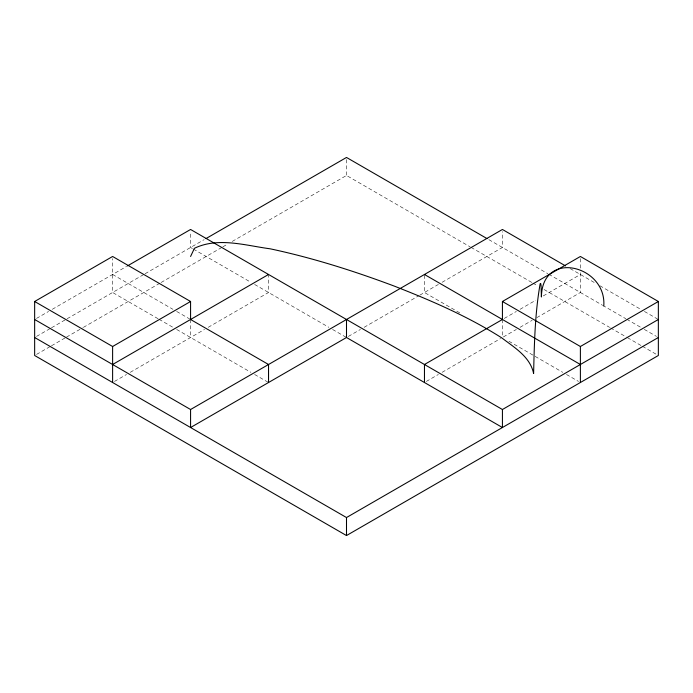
<?xml version="1.0" encoding="UTF-8"?>
<svg xmlns="http://www.w3.org/2000/svg" width="693" height="693" viewBox="0 0 693 693"><rect width="100%" height="100%" fill="white"/><g stroke="black" fill="none" stroke-linecap="round" stroke-linejoin="round"><path stroke-width="0.52" stroke-dasharray="3.46 2.6" d="M36.504 318.425L48.571 311.452M52.287 309.312L126.533 266.441M36.504 336.426L50.572 328.309M51.507 327.763L66.207 319.282M67.134 318.745L144.222 274.237M145.097 273.735L204.158 239.639M36.521 354.418L50.572 346.309M51.507 345.772L65.558 337.664M66.493 337.119L82.415 327.928M83.351 327.391L160.135 283.056M161.079 282.51L221.951 247.366M222.886 246.829L227.564 244.127M232.25 241.424L346.5 175.459L470.114 246.829M114.466 381.436L126.533 374.471M130.249 372.332L204.496 329.461M208.212 327.313L268.537 292.489L268.537 274.48M348.354 336.426L360.421 329.461M364.137 327.313L418.893 295.703M419.819 295.166L438.383 284.451M442.099 282.302L502.425 247.479L502.425 231.592M504.279 318.425L516.346 311.452M520.062 309.312L535.836 300.199M543.26 295.92L580.387 274.48M426.316 381.436L438.383 374.471M442.099 372.332L500.571 338.565M503.352 336.963L516.346 329.461M520.062 327.313L532.129 320.348M536.763 317.671L580.387 292.489L580.387 272.366M570.174 268.589L595.235 283.056M599.878 285.733L640.713 309.312M644.429 311.452L657.423 318.953M488.842 239.639L547.903 273.735M548.778 274.237L602.165 305.059M602.659 305.344L625.866 318.745M626.793 319.282L640.713 327.313M644.299 329.392L656.496 336.426M471.049 247.366L531.921 282.51M532.865 283.056L537.543 285.759M544.1 289.544L609.649 327.391M610.585 327.928L626.507 337.119M627.442 337.664L641.493 345.772M642.428 346.309L656.479 354.418M459.728 312.846L424.462 292.489L424.462 274.48M508.922 341.251L562.751 372.332M566.467 374.471L578.534 381.436M192.429 248.544L190.575 247.479L190.575 231.592M193.356 249.082L250.901 282.302M254.617 284.451L328.863 327.313M332.579 329.461L346.5 337.5M112.612 274.48L172.938 309.312M176.654 311.452L189.648 318.953M158.091 318.745L112.612 292.489L112.612 258.593M159.018 319.282L172.938 327.313M176.654 329.461L250.901 372.332M254.617 374.471L268.537 382.51M580.387 258.593L580.387 268.13M502.425 319.49L502.425 337.5M346.5 159.572L346.5 175.459M190.575 319.49L190.575 337.5"/><path stroke-width="1.04" d="M190.575 256.479L194.43 248.293C218.104 236.824 245.487 245.521 270.14 248.804C312.396 257.787 353.664 270.876 394.083 286.027C431.28 300.571 468.199 316.484 501.957 338.019C514.466 347.591 530.223 356.852 533.61 373.51C534.338 343.511 534.944 313.21 540.185 283.628L540.687 283.48L541.068 285.507L541.406 296.985C542.125 248.882 606.869 265.74 603.776 305.985M424.462 382.51L424.462 364.501L502.425 319.49L502.425 301.49L580.387 256.479L658.35 301.49L658.35 355.5L346.5 535.55L34.65 355.5L34.65 301.49L112.612 256.479L190.575 301.49L190.575 319.49L268.537 364.501L268.537 382.51M127.46 265.904L190.575 229.47L502.425 409.511L658.35 319.49M206.029 238.557L346.5 157.45L486.971 238.557M34.65 301.49L112.612 346.5L190.575 301.49M112.612 364.501L268.537 274.48M34.65 319.49L190.575 409.511L502.425 229.47L565.54 265.904M502.425 409.511L502.425 427.52L346.5 337.5L190.575 427.52L190.575 409.511M502.425 301.49L580.387 346.5L658.35 301.49M34.65 337.5L346.5 517.541L658.35 337.5M424.462 274.48L580.387 364.501M580.387 346.5L580.387 382.51M346.5 319.49L346.5 337.5M346.5 517.541L346.5 535.55M112.612 346.5L112.612 382.51"/></g></svg>
